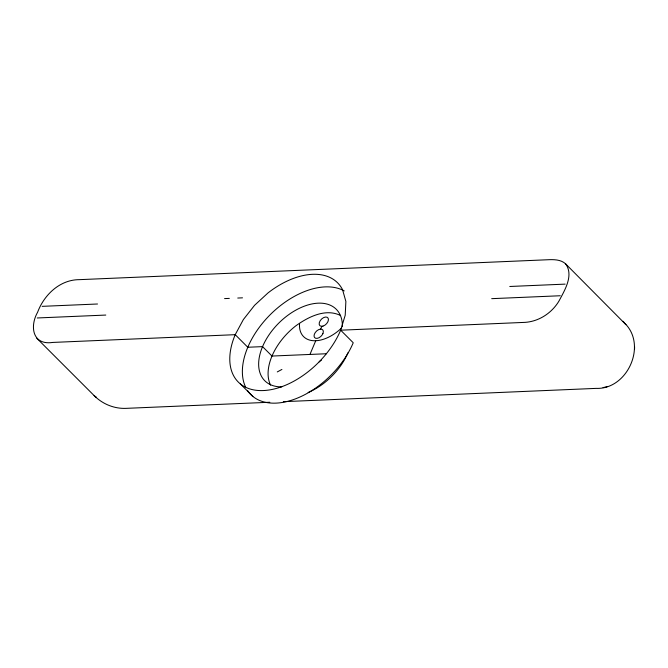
<?xml version="1.0" encoding="UTF-8"?>
<svg xmlns="http://www.w3.org/2000/svg" width="668" height="668" viewBox="0 0 668 668"><rect width="100%" height="100%" fill="white"/><g stroke="black" fill="none" stroke-linecap="round" stroke-linejoin="round"><path stroke-width="1" d="M283.357 401.677L596.165 388.384C627.319 389.636 647.309 345.439 624.889 323.429M634.55 349.005L634.592 346.784M309.952 354.441L315.747 340.73M320.657 329.107L321.834 326.31M277.278 371.926L281.913 369.446M603.045 387.59L606.953 386.747M42.159 306.345L97.52 303.998M224.573 298.596L229.316 298.396M237.75 298.037L242.501 297.836M509.784 286.48L565.145 284.125M37.249 317.968L105.786 315.062M491.698 298.663L560.235 295.749M326.368 353.748L271.993 356.052L262.557 346.625L247.803 347.251L235.219 334.676L52.814 342.425C32.557 345.531 29.509 326.543 37.6 312.248C44.105 294.83 59.861 279.667 79.325 279.658L549.58 259.677C555.133 259.518 561.429 259.885 565.679 263.927L625.933 324.665M269.797 402.253L125.91 408.365C114.028 408.816 102.429 403.99 94.105 395.556L36.715 338.175M340.605 315.53C325.508 308.023 308.048 316.999 295.615 325.992A50.543 30.862 -45 0 0 270.615 385.169M95.382 396.658L96.217 397.351L94.105 395.556M240.321 383.883L252.896 396.458M623.077 321.3L624.146 322.569M565.679 263.927C573.987 275.5 564.56 290.496 558.882 301.201C551.384 313.634 537.74 322.243 523.069 322.444L340.663 330.192A70.198 42.869 -45 0 1 263.392 390.555A70.198 42.869 -45 0 1 235.219 334.676L243.369 319.554L254.558 305.318L268.018 292.918A70.198 42.869 -45 0 1 342.575 289.753L345.874 301.435L345.214 315.229L340.663 330.192L353.238 342.767A70.198 42.869 -45 0 1 300.082 396.951A70.198 42.869 -45 0 1 247.436 390.388M245.465 386.822A70.198 42.869 -45 0 1 271.417 313.509A70.198 42.869 -45 0 1 344.229 290.914M347.911 352.829A50.543 30.862 -45 0 1 308.148 392.483M281.754 386.881A50.543 30.862 -45 0 1 260.712 351.635A50.543 30.862 -45 0 1 307.439 305.109A50.543 30.862 -45 0 1 342.383 326.51M341.774 327.796A33.985 20.75 -45 0 1 312.616 340.647A33.985 20.75 -45 0 1 299.565 323.404M319.162 361.922A5.62 3.432 -45 0 1 321.425 360.161M322.911 333.582L322.26 334.785A5.62 3.432 -45 0 1 314.478 337.432A5.62 3.432 -45 0 1 318.686 329.616A5.62 3.432 -45 0 1 322.911 333.582M322.995 326.109A5.62 3.432 -45 0 0 328.172 318.252A5.62 3.432 -45 0 0 320.231 320.632A5.62 3.432 -45 0 0 322.995 326.109"/></g></svg>
